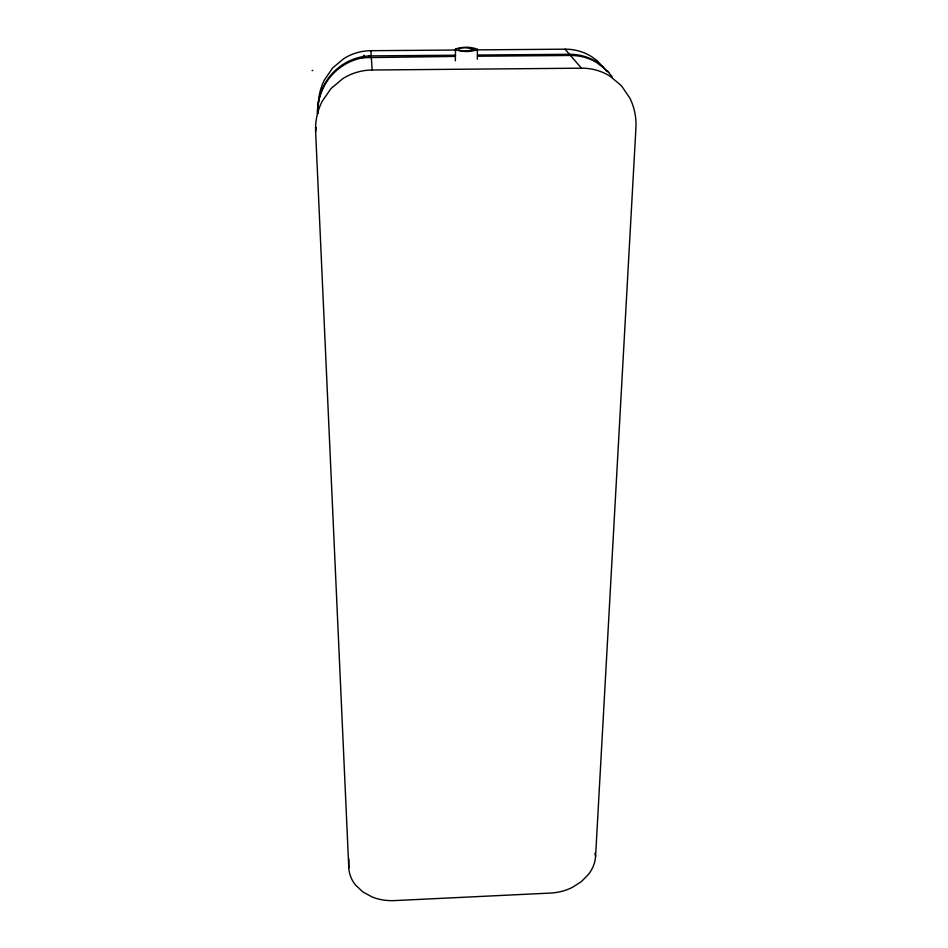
<?xml version="1.0" encoding="UTF-8"?>
<svg xmlns="http://www.w3.org/2000/svg" width="948" height="948" viewBox="0 0 948 948"><rect width="100%" height="100%" fill="white"/><g stroke="black" fill="none" stroke-linecap="round" stroke-linejoin="round"><path stroke-width="1.42" d="M348.781 867.693L315.625 131.784A61.063 59.854 65.7 0 1 322.142 101.377L330.994 88.555L342.856 78.613A58.243 57.034 65.5 0 1 372.173 70.01L581.456 68.185A58.385 55.245 -57.8 0 1 610.014 76.172L621.461 85.758L629.922 98.237A61.241 57.994 -57.6 0 1 635.918 128.063L595.593 856.186A45.788 35.586 -10.1 0 1 588.803 873.985L581.527 881.498L572.284 887.423A43.572 33.844 -10.2 0 1 550.433 893.075L394.415 900.6A43.999 34.282 -4.4 0 1 372.244 897.021L362.883 891.95L355.536 885.053A46.227 36.036 -4.5 0 1 348.781 867.693L348.817 858.876M477.33 59.203L477.389 49.284C470.729 46.523 462.351 46.736 455.502 48.941L455.36 60.802M315.625 131.784L316.122 127.506M317.781 113.381L318.078 110.857M477.389 49.284L477.271 49.794C470.445 52.033 461.972 52.259 455.348 49.45M368.736 57.283L369.139 56.05M362.764 57.923L363.854 55.221L363.949 57.662C346.778 60.21 331.492 71.574 323.683 87.015A58.409 57.01 69.1 0 0 317.414 113.594M363.949 57.662L455.396 56.406M318.327 105.394A57.093 55.6 70.3 0 1 324.441 79.916L332.653 67.96L343.662 58.693A54.439 52.981 70.1 0 1 370.846 50.694L456.189 50.031M476.785 49.877L565.067 49.178A54.403 51.595 -62.5 0 1 591.635 56.667L597.287 60.767L606.673 71.171M455.538 55.209L371.201 55.896C351.435 55.968 332.63 68.055 323.825 85.687A58.172 56.75 69.3 0 0 317.604 113.393M477.733 55.031L569.475 54.297M477.531 56.228L570.495 55.47A55.719 52.804 -60.9 0 1 597.714 63.125L603.509 67.308M312.082 70.543L312.864 70.531M608.663 72.297L596.576 61.904A55.47 52.578 -61.2 0 0 569.475 54.285M565.067 49.178L581.456 68.185M607.478 71.041L612.218 76.835M594.929 853.319L595.593 856.186M370.846 50.706L372.173 70.022M474.486 49.296C454.815 55.031 452.682 43.94 474.486 49.296"/></g></svg>
